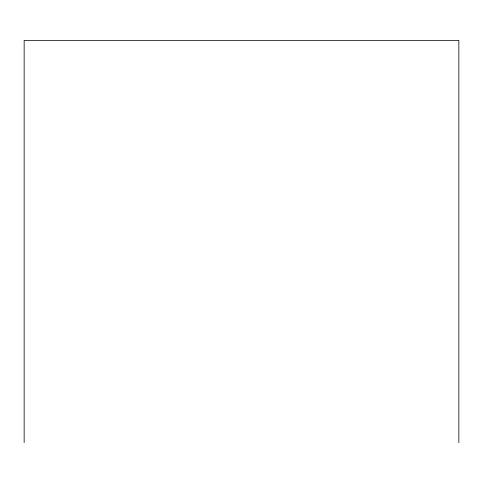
<?xml version="1.0" encoding="UTF-8"?>
<svg xmlns="http://www.w3.org/2000/svg" width="483" height="483" viewBox="0 0 483 483"><rect width="100%" height="100%" fill="white"/><g stroke="black" fill="none" stroke-linecap="round" stroke-linejoin="round"><path stroke-width="0.72" d="M458.85 442.621L458.85 40.379L24.15 40.379L24.15 442.621"/></g></svg>
